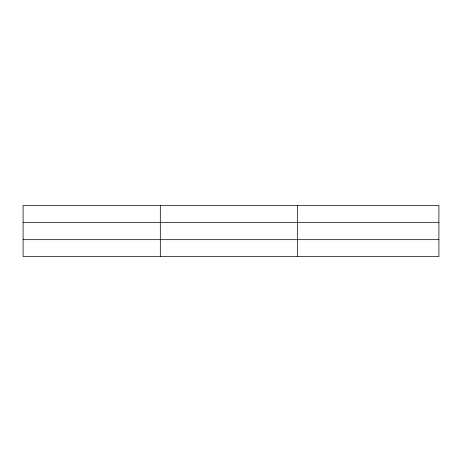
<?xml version="1.0" encoding="UTF-8"?>
<svg xmlns="http://www.w3.org/2000/svg" width="462" height="462" viewBox="0 0 462 462"><rect width="100%" height="100%" fill="white"/><g stroke="black" fill="none" stroke-linecap="round" stroke-linejoin="round"><path stroke-width="0.69" d="M160.314 256.52L160.314 205.48M297.528 256.52L297.528 205.48M438.9 222.326L438.9 205.48L23.1 205.48L23.1 256.52L438.9 256.52L438.9 222.326L23.1 222.326M23.1 239.674L438.9 239.674"/></g></svg>
